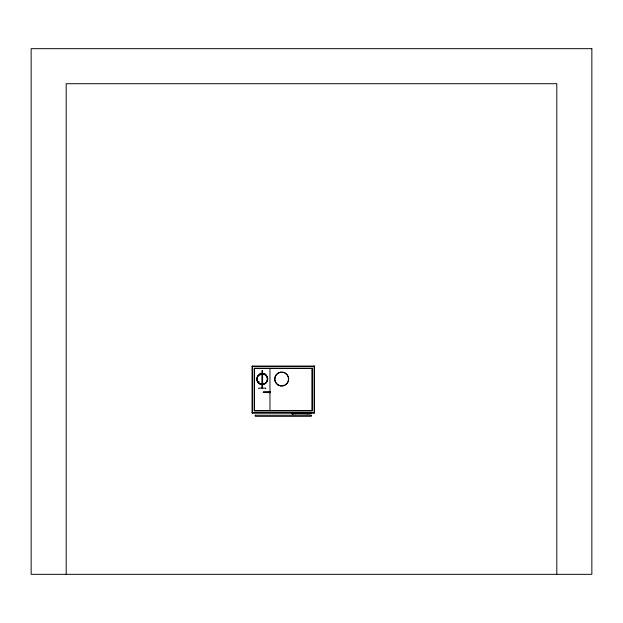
<?xml version="1.0" encoding="UTF-8"?>
<svg xmlns="http://www.w3.org/2000/svg" width="623" height="623" viewBox="0 0 623 623"><rect width="100%" height="100%" fill="white"/><g stroke="black" fill="none" stroke-linecap="round" stroke-linejoin="round"><path stroke-width="0.93" d="M270.312 392.225L263.303 392.225M292.888 414.061C292.545 412.091 291.525 415.284 292.849 414.022M292.117 413.602L292.693 414.178M292.779 414.248L292.903 413.392M292.187 413.656L292.849 413.742M311.227 415.214L311.305 416.328L255.235 416.328L255.305 415.214M252.081 366.433L314.459 366.433M262.579 370.599L261.901 370.599L261.894 388.121M263.031 374.143L265.92 374.143M257.244 381.852L259.176 381.852M252.081 412.691L314.459 412.691M310.371 413.392L291.681 413.392L291.681 412.691M292.903 413.532L310.075 413.532M255.235 415.214L311.305 415.214M292.888 413.703L310.075 413.882L310.075 413.392M556.806 574.328L556.806 83.716L66.194 83.716L66.194 574.328M314.109 366.083L314.109 413.041M311.305 412.691L311.305 413.392M307.271 413.392L307.271 413.882M295.707 413.392L295.707 413.882M269.961 368.536L269.961 410.588M269.611 391.883L269.611 392.576M265.748 388.814L265.748 388.137L258.74 388.121L258.74 388.814M262.594 370.599L262.594 388.121M260.141 373.177L260.141 375.108M252.432 366.083L252.432 413.041M269.268 392.077C270.257 394.709 271.254 390.091 269.268 392.077M591.85 48.672L31.15 48.672L31.15 574.328L591.85 574.328L591.85 48.672M314.459 366.083L252.081 366.083L252.081 413.041L314.459 413.041L314.459 366.083M312.357 368.185L254.184 368.185L254.184 410.939L312.357 410.939L312.357 368.185M312.014 368.536L254.542 368.536L254.542 410.588L312.014 410.588L312.014 368.536M270.312 391.875L263.303 391.875L263.303 392.56L270.312 392.576L270.312 391.875M263.56 374.143L262.244 373.964A5.077 5.077 0 0 0 257.159 379.049A5.077 5.077 0 0 0 262.244 384.126A5.077 5.077 0 0 0 267.322 379.049L267.15 377.733A5.077 5.077 0 0 0 263.56 374.143M278.271 384.967A6.837 6.83 0 0 0 288.527 379.049A6.837 6.83 0 0 0 278.271 373.13A6.837 6.83 0 0 0 278.271 384.967M259.612 383.597A5.257 5.257 0 0 0 267.501 379.049A5.257 5.257 0 0 0 259.612 374.493A5.257 5.257 0 0 0 259.612 383.597M259.456 383.877A5.576 5.576 0 0 0 267.812 379.049A5.576 5.576 0 0 0 259.456 374.221A5.576 5.576 0 0 0 259.456 383.877M278.185 385.115A7.009 7.009 0 0 0 288.698 379.049A7.009 7.009 0 0 0 278.185 372.975A7.009 7.009 0 0 0 278.185 385.115"/></g></svg>
